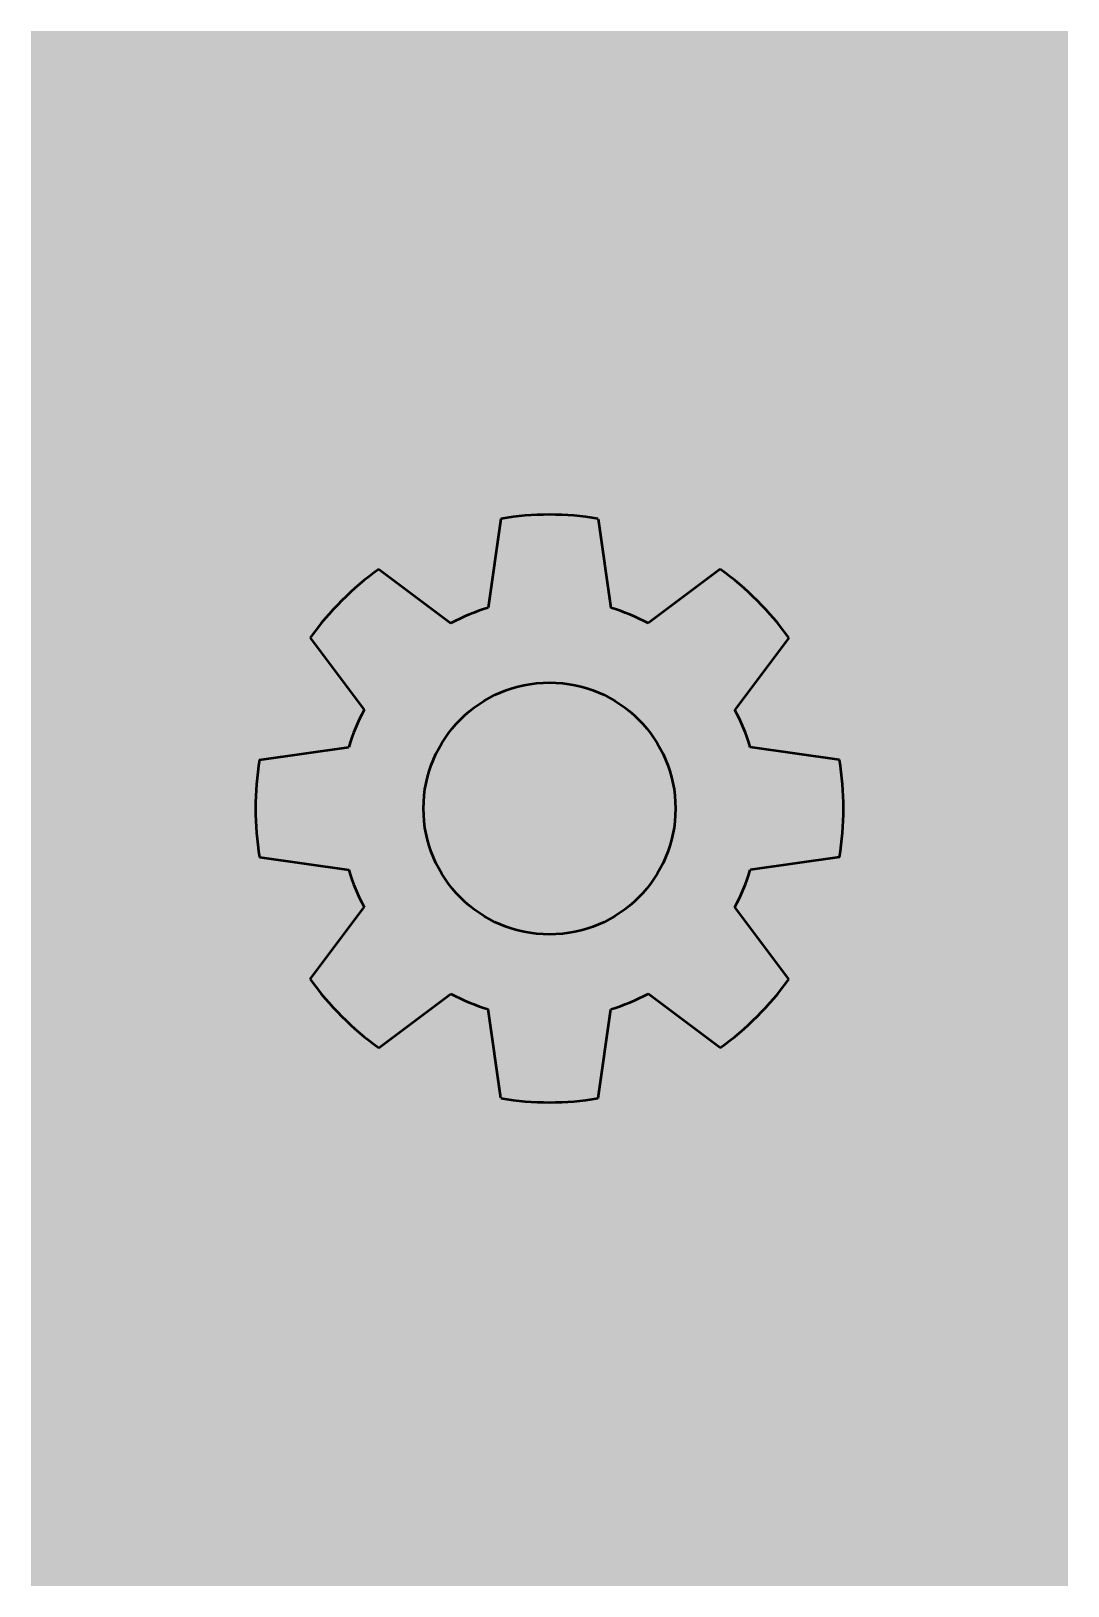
# Model space of a CAD drawing. Header units: millimetres. Extents: x -10 to 10, y 0 to 30.
import ezdxf

# ---------------------------------------------------------------- set-up
doc = ezdxf.new("R2010")
doc.units = ezdxf.units.MM
doc.layers.get('0').update_dxf_attribs({"lineweight": 50, "true_color": 0xffffff})

msp = doc.modelspace()

# ---------------------------------------------------------------- hatches: boundary and pattern name
at = {"true_color": 0x000000}
msp.add_hatch(color=7, dxfattribs=at).paths.add_polyline_path([(-10, 0), (-10, 30), (10, 30), (10, 0)])

# ---------------------------------------------------------------- linework, layer by layer
for p, q in [((-0.937, 20.592), (-1.182, 18.874)), ((0.937, 20.592), (1.182, 18.874)), ((-3.292, 19.617), (-1.903, 18.575)), ((3.292, 19.617), (1.903, 18.575)), ((-4.617, 18.292), (-3.575, 16.903)), ((4.617, 18.292), (3.575, 16.903)), ((-5.592, 15.937), (-3.874, 16.182)), ((5.592, 15.937), (3.874, 16.182)), ((-5.592, 14.063), (-3.874, 13.818)), ((5.592, 14.063), (3.874, 13.818)), ((-4.617, 11.708), (-3.575, 13.097)), ((4.617, 11.708), (3.575, 13.097)), ((-3.292, 10.383), (-1.903, 11.425)), ((3.292, 10.383), (1.903, 11.425)), ((-0.937, 9.408), (-1.182, 11.126)), ((0.937, 9.408), (1.182, 11.126))]:
    msp.add_line(p, q)
msp.add_circle((0, 15), 2.43)
for radius, start, end in [(5.67, 80.4895, 99.5105), (5.67, 125.4895, 144.5105), (5.67, 35.4895, 54.5105), (4.05, 106.974, 118.026), (4.05, 61.974, 73.026), (4.05, 151.974, 163.026), (4.05, 16.974, 28.026), (5.67, 170.4895, 189.5105), (5.67, 350.4895, 9.5105), (4.05, 196.974, 208.026), (4.05, 331.974, 343.026), (5.67, 215.4895, 234.5105), (5.67, 305.4895, 324.5105), (4.05, 241.974, 253.026), (4.05, 286.974, 298.026), (5.67, 260.4895, 279.5105)]:
    msp.add_arc((0, 15), radius, start, end)

doc.saveas('drawing.dxf')
